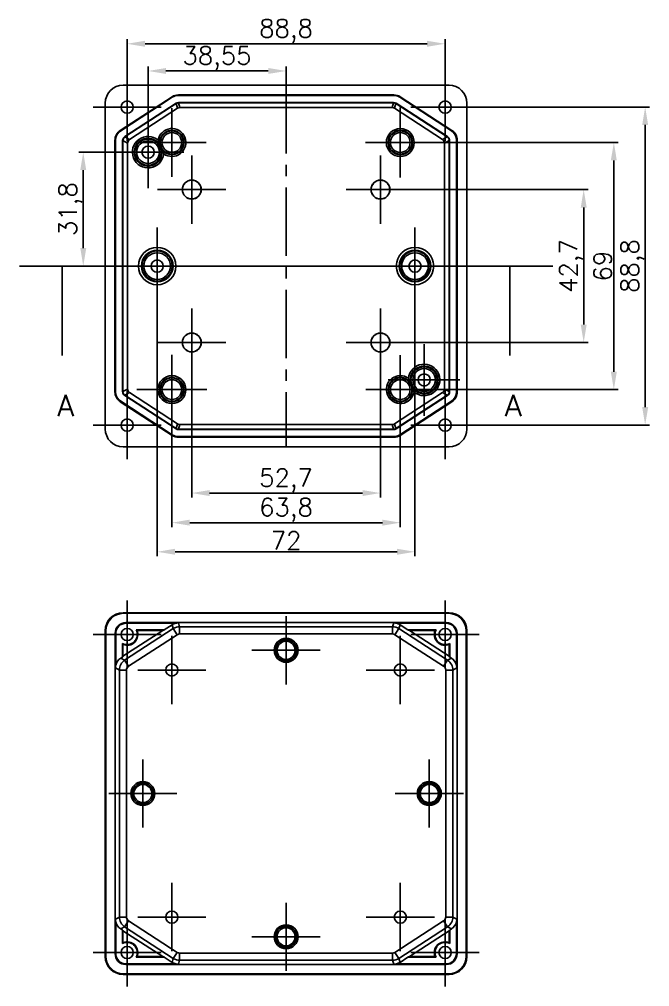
# Model space of a CAD drawing. Header units: millimetres. Extents: x 1378 to 1971, y 1043 to 1324.
# Drawn here: x 1795.1 to 1971.2, y 1043.3 to 1313.4 of the extents above; entities that cross this region are included whole.
import ezdxf
from ezdxf.lldxf.tags import DXFTag

# ---------------------------------------------------------------- set-up
doc = ezdxf.new("R2010")
doc.units = ezdxf.units.MM
doc.linetypes.add('CENTER2', pattern=[28.575, 19.05, -3.175, 3.175, -3.175])
doc.layers.add('1', color=7, linetype='Continuous')
doc.layers.add('zxx', color=10, linetype='CENTER2')
doc.layers.add('ccx', color=90, linetype='Continuous', lineweight=15)
doc.styles.add('blockfont', font='simplex.shx', dxfattribs={"bigfont": 'bigfont'})
doc.styles.get("Standard").update_dxf_attribs({"font": 'txt', "bigfont": 'gbcbig.shx'})
tags = doc.linetypes.add('CENTER', pattern=[2, 1.25, -0.25, 0.25, -0.25]).pattern_tags.tags
tags[10:11] = [DXFTag(74, 4), DXFTag(75, 0), DXFTag(340, '0'), DXFTag(46, 0.0), DXFTag(50, 0.0), DXFTag(44, 0.0), DXFTag(45, 0.0)]
tags[8:9] = [DXFTag(74, 4), DXFTag(75, 0), DXFTag(340, '0'), DXFTag(46, 0.0), DXFTag(50, 0.0), DXFTag(44, 0.0), DXFTag(45, 0.0)]
tags[6:7] = [DXFTag(74, 4), DXFTag(75, 0), DXFTag(340, '0'), DXFTag(46, 0.0), DXFTag(50, 0.0), DXFTag(44, 0.0), DXFTag(45, 0.0)]
tags[4:5] = [DXFTag(74, 4), DXFTag(75, 0), DXFTag(340, '0'), DXFTag(46, 0.0), DXFTag(50, 0.0), DXFTag(44, 0.0), DXFTag(45, 0.0)]
tags = doc.linetypes.add('PHANTOM', pattern=[2.5, 1.25, -0.25, 0.25, -0.25, 0.25, -0.25]).pattern_tags.tags
tags[14:15] = [DXFTag(74, 4), DXFTag(75, 0), DXFTag(340, '0'), DXFTag(46, 0.0), DXFTag(50, 0.0), DXFTag(44, 0.0), DXFTag(45, 0.0)]
tags[12:13] = [DXFTag(74, 4), DXFTag(75, 0), DXFTag(340, '0'), DXFTag(46, 0.0), DXFTag(50, 0.0), DXFTag(44, 0.0), DXFTag(45, 0.0)]
tags[10:11] = [DXFTag(74, 4), DXFTag(75, 0), DXFTag(340, '0'), DXFTag(46, 0.0), DXFTag(50, 0.0), DXFTag(44, 0.0), DXFTag(45, 0.0)]
tags[8:9] = [DXFTag(74, 4), DXFTag(75, 0), DXFTag(340, '0'), DXFTag(46, 0.0), DXFTag(50, 0.0), DXFTag(44, 0.0), DXFTag(45, 0.0)]
tags[6:7] = [DXFTag(74, 4), DXFTag(75, 0), DXFTag(340, '0'), DXFTag(46, 0.0), DXFTag(50, 0.0), DXFTag(44, 0.0), DXFTag(45, 0.0)]
tags[4:5] = [DXFTag(74, 4), DXFTag(75, 0), DXFTag(340, '0'), DXFTag(46, 0.0), DXFTag(50, 0.0), DXFTag(44, 0.0), DXFTag(45, 0.0)]
doc.dimstyles.new('ISO-25', dxfattribs={"dimtxt": 5, "dimasz": 5, "dimexe": 1.25, "dimexo": 0.625, "dimtad": 1, "dimtoh": 1, "dimtxsty": 'Standard', "dimcen": 2.5, "dimadec": 0, "dimazin": 0, "dimtfac": 1, "dimtmove": 0, "dimatfit": 3, "dimfxl": 1, "dimarcsym": 0})

# ---------------------------------------------------------------- blocks, each defined once
blk = doc.blocks.new('*D31')
at = {"layer": 'ccx', "color": 0, "lineweight": -2}
for p, q in [((1833.61, 1243.92), (1833.61, 1163.51)), ((1905.61, 1243.92), (1905.61, 1163.51)), ((1838.61, 1164.76), (1900.61, 1164.76))]:
    blk.add_line(p, q, dxfattribs=at)
at = {"layer": 'ccx', "color": 0}
for points in [[(1838.61, 1165.6), (1838.61, 1163.93), (1833.61, 1164.76)], [(1900.61, 1165.6), (1900.61, 1163.93), (1905.61, 1164.76)]]:
    blk.add_solid(points, dxfattribs=at)
at = {"layer": 'Defpoints', "color": 0}
for p in [(1833.61, 1244.55), (1905.61, 1244.55), (1905.61, 1164.76)]:
    blk.add_point(p, dxfattribs=at)
at = {"layer": 'ccx', "color": 0, "insert": (1869.61, 1167.89), "char_height": 5, "attachment_point": 5}
blk.add_mtext('72', dxfattribs=at)
blk = doc.blocks.new('*D32')
at = {"layer": 'ccx', "color": 0, "lineweight": -2}
for p, q in [((1843.26, 1222.57), (1843.26, 1179.91)), ((1895.96, 1222.57), (1895.96, 1179.91)), ((1848.26, 1181.16), (1890.96, 1181.16))]:
    blk.add_line(p, q, dxfattribs=at)
at = {"layer": 'ccx', "color": 0}
for points in [[(1848.26, 1181.99), (1848.26, 1180.33), (1843.26, 1181.16)], [(1890.96, 1181.99), (1890.96, 1180.33), (1895.96, 1181.16)]]:
    blk.add_solid(points, dxfattribs=at)
at = {"layer": 'Defpoints', "color": 0}
for p in [(1843.26, 1223.2), (1895.96, 1223.2), (1895.96, 1181.16)]:
    blk.add_point(p, dxfattribs=at)
at = {"layer": 'ccx', "color": 0, "insert": (1869.61, 1184.7), "char_height": 5, "attachment_point": 5}
blk.add_mtext('52,7', dxfattribs=at)
blk = doc.blocks.new('*D33')
at = {"layer": 'ccx', "color": 0, "lineweight": -2}
for p, q in [((1896.58, 1265.9), (1953.98, 1265.9)), ((1952.73, 1260.9), (1952.73, 1228.2)), ((1896.58, 1223.2), (1953.98, 1223.2))]:
    blk.add_line(p, q, dxfattribs=at)
at = {"layer": 'ccx', "color": 0}
for points in [[(1951.9, 1260.9), (1953.57, 1260.9), (1952.73, 1265.9)], [(1951.9, 1228.2), (1953.57, 1228.2), (1952.73, 1223.2)]]:
    blk.add_solid(points, dxfattribs=at)
at = {"layer": 'Defpoints', "color": 0}
for p in [(1895.96, 1265.9), (1895.96, 1223.2), (1952.73, 1223.2)]:
    blk.add_point(p, dxfattribs=at)
at = {"layer": 'ccx', "color": 0, "insert": (1949.19, 1244.55), "char_height": 5, "attachment_point": 5, "rotation": 90}
blk.add_mtext('42,7', dxfattribs=at)
blk = doc.blocks.new('*D34')
at = {"layer": 'ccx', "color": 0, "lineweight": -2}
for p, q in [((1914.63, 1288.95), (1971.15, 1288.95)), ((1969.9, 1283.95), (1969.9, 1205.15)), ((1914.63, 1200.15), (1971.15, 1200.15))]:
    blk.add_line(p, q, dxfattribs=at)
at = {"layer": 'ccx', "color": 0}
for points in [[(1969.07, 1283.95), (1970.74, 1283.95), (1969.9, 1288.95)], [(1969.07, 1205.15), (1970.74, 1205.15), (1969.9, 1200.15)]]:
    blk.add_solid(points, dxfattribs=at)
at = {"layer": 'Defpoints', "color": 0}
for p in [(1914.01, 1288.95), (1914.01, 1200.15), (1969.9, 1200.15)]:
    blk.add_point(p, dxfattribs=at)
at = {"layer": 'ccx', "color": 0, "insert": (1966.36, 1244.55), "char_height": 5, "attachment_point": 5, "rotation": 90}
blk.add_mtext('88,8', dxfattribs=at)
blk = doc.blocks.new('*D35')
at = {"layer": 'ccx', "color": 0, "lineweight": -2}
for p, q in [((1825.21, 1289.57), (1825.21, 1307.87)), ((1914.01, 1289.57), (1914.01, 1307.87)), ((1830.21, 1306.62), (1909.01, 1306.62))]:
    blk.add_line(p, q, dxfattribs=at)
at = {"layer": 'ccx', "color": 0}
for points in [[(1830.21, 1307.46), (1830.21, 1305.79), (1825.21, 1306.62)], [(1909.01, 1307.46), (1909.01, 1305.79), (1914.01, 1306.62)]]:
    blk.add_solid(points, dxfattribs=at)
at = {"layer": 'Defpoints', "color": 0}
for p in [(1914.01, 1306.62), (1825.21, 1288.95), (1914.01, 1288.95)]:
    blk.add_point(p, dxfattribs=at)
at = {"layer": 'ccx', "color": 0, "insert": (1869.61, 1310.16), "char_height": 5, "attachment_point": 5}
blk.add_mtext('88,8', dxfattribs=at)
blk = doc.blocks.new('*D36')
at = {"layer": 'ccx', "color": 0, "lineweight": -2}
for p, q in [((1837.71, 1209.42), (1837.71, 1171.64)), ((1901.51, 1209.42), (1901.51, 1171.64)), ((1842.71, 1172.89), (1896.51, 1172.89))]:
    blk.add_line(p, q, dxfattribs=at)
at = {"layer": 'ccx', "color": 0}
for points in [[(1842.71, 1173.73), (1842.71, 1172.06), (1837.71, 1172.89)], [(1896.51, 1173.73), (1896.51, 1172.06), (1901.51, 1172.89)]]:
    blk.add_solid(points, dxfattribs=at)
at = {"layer": 'Defpoints', "color": 0}
for p in [(1837.71, 1210.05), (1901.51, 1210.05), (1901.51, 1172.89)]:
    blk.add_point(p, dxfattribs=at)
at = {"layer": 'ccx', "color": 0, "insert": (1869.61, 1176.44), "char_height": 5, "attachment_point": 5}
blk.add_mtext('63,8', dxfattribs=at)
blk = doc.blocks.new('*D37')
at = {"layer": 'ccx', "color": 0, "lineweight": -2}
for p, q in [((1902.13, 1279.05), (1962.4, 1279.05)), ((1961.15, 1274.05), (1961.15, 1215.05)), ((1902.13, 1210.05), (1962.4, 1210.05))]:
    blk.add_line(p, q, dxfattribs=at)
at = {"layer": 'ccx', "color": 0}
for points in [[(1960.31, 1274.05), (1961.98, 1274.05), (1961.15, 1279.05)], [(1960.31, 1215.05), (1961.98, 1215.05), (1961.15, 1210.05)]]:
    blk.add_solid(points, dxfattribs=at)
at = {"layer": 'Defpoints', "color": 0}
for p in [(1901.51, 1279.05), (1901.51, 1210.05), (1961.15, 1210.05)]:
    blk.add_point(p, dxfattribs=at)
at = {"layer": 'ccx', "color": 0, "insert": (1958.02, 1244.55), "char_height": 5, "attachment_point": 5, "rotation": 90}
blk.add_mtext('69', dxfattribs=at)
blk = doc.blocks.new('*D38')
at = {"layer": 'ccx', "color": 0, "lineweight": -2}
for p, q in [((1830.43, 1276.35), (1811.71, 1276.35)), ((1812.96, 1271.35), (1812.96, 1249.55)), ((1830.43, 1244.55), (1811.71, 1244.55))]:
    blk.add_line(p, q, dxfattribs=at)
at = {"layer": 'ccx', "color": 0}
for points in [[(1812.13, 1271.35), (1813.8, 1271.35), (1812.96, 1276.35)], [(1812.13, 1249.55), (1813.8, 1249.55), (1812.96, 1244.55)]]:
    blk.add_solid(points, dxfattribs=at)
at = {"layer": 'Defpoints', "color": 0}
for p in [(1831.06, 1276.35), (1812.96, 1244.55), (1831.06, 1244.55)]:
    blk.add_point(p, dxfattribs=at)
at = {"layer": 'ccx', "color": 0, "insert": (1809.42, 1260.45), "char_height": 5, "attachment_point": 5, "rotation": 90}
blk.add_mtext('31,8', dxfattribs=at)
blk = doc.blocks.new('*D39')
at = {"layer": 'ccx', "color": 0, "lineweight": -2}
for p, q in [((1831.06, 1276.97), (1831.06, 1300.28)), ((1869.61, 1278.9), (1869.61, 1300.28)), ((1836.06, 1299.03), (1864.61, 1299.03))]:
    blk.add_line(p, q, dxfattribs=at)
at = {"layer": 'ccx', "color": 0}
for points in [[(1836.06, 1299.86), (1836.06, 1298.2), (1831.06, 1299.03)], [(1864.61, 1299.86), (1864.61, 1298.2), (1869.61, 1299.03)]]:
    blk.add_solid(points, dxfattribs=at)
at = {"layer": 'Defpoints', "color": 0}
for p in [(1869.61, 1299.03), (1869.61, 1278.27), (1831.06, 1276.35)]:
    blk.add_point(p, dxfattribs=at)
at = {"layer": 'ccx', "color": 0, "insert": (1850.33, 1302.57), "char_height": 5, "attachment_point": 5}
blk.add_mtext('38,55', dxfattribs=at)

msp = doc.modelspace()

# ---------------------------------------------------------------- linework, layer by layer
at = {"layer": '1', "color": 23, "linetype": 'CENTER', "ltscale": 6.35}
for p, q in [((1825.21, 1279.422), (1825.21, 1298.472)), ((1914.01, 1279.422), (1914.01, 1298.472)), ((1815.685, 1288.947), (1834.735, 1288.947)), ((1904.485, 1288.947), (1923.535, 1288.947)), ((1843.26, 1256.372), (1843.26, 1275.422)), ((1895.96, 1256.372), (1895.96, 1275.422)), ((1833.735, 1265.897), (1852.785, 1265.897)), ((1886.435, 1265.897), (1905.485, 1265.897)), ((1843.26, 1213.672), (1843.26, 1232.722)), ((1895.96, 1213.672), (1895.96, 1232.722)), ((1833.735, 1223.197), (1852.785, 1223.197)), ((1886.435, 1223.197), (1905.485, 1223.197)), ((1825.21, 1190.622), (1825.21, 1209.672)), ((1914.01, 1190.622), (1914.01, 1209.672)), ((1815.685, 1200.147), (1834.735, 1200.147)), ((1904.485, 1200.147), (1923.535, 1200.147)), ((1825.21, 1132.122), (1825.21, 1151.172)), ((1914.01, 1132.122), (1914.01, 1151.172)), ((1869.61, 1127.722), (1869.61, 1146.772)), ((1815.685, 1141.647), (1834.735, 1141.647)), ((1837.71, 1122.222), (1837.71, 1141.272)), ((1901.51, 1122.222), (1901.51, 1141.272)), ((1904.485, 1141.647), (1923.535, 1141.647)), ((1860.085, 1137.247), (1879.135, 1137.247)), ((1828.185, 1131.747), (1847.235, 1131.747)), ((1891.985, 1131.747), (1911.035, 1131.747)), ((1829.61, 1087.722), (1829.61, 1106.772)), ((1909.61, 1087.722), (1909.61, 1106.772)), ((1820.085, 1097.247), (1839.135, 1097.247)), ((1900.085, 1097.247), (1919.135, 1097.247)), ((1837.71, 1053.222), (1837.71, 1072.272)), ((1901.51, 1053.222), (1901.51, 1072.272)), ((1869.61, 1047.722), (1869.61, 1066.772)), ((1825.21, 1043.322), (1825.21, 1062.372)), ((1828.185, 1062.747), (1847.235, 1062.747)), ((1891.985, 1062.747), (1911.035, 1062.747)), ((1914.01, 1043.322), (1914.01, 1062.372)), ((1860.085, 1057.247), (1879.135, 1057.247)), ((1815.685, 1052.847), (1834.735, 1052.847)), ((1904.485, 1052.847), (1923.535, 1052.847))]:
    msp.add_line(p, q, dxfattribs=at)
at = {"layer": '1', "color": 150}
for p, q in [((1915.111, 1295.047), (1824.108, 1295.047)), ((1837.752, 1291.823), (1823.289, 1282.431)), ((1823.36, 1282.392), (1837.773, 1291.752)), ((1837.827, 1291.668), (1823.414, 1282.309)), ((1837.773, 1291.752), (1837.752, 1291.823)), ((1837.773, 1291.752), (1837.827, 1291.668)), ((1839.521, 1292.347), (1839.542, 1292.276)), ((1899.698, 1292.347), (1839.521, 1292.347)), ((1839.542, 1292.176), (1839.542, 1292.276)), ((1839.542, 1292.276), (1899.677, 1292.276)), ((1899.677, 1292.176), (1839.542, 1292.176)), ((1899.677, 1292.276), (1899.698, 1292.347)), ((1899.677, 1292.176), (1899.677, 1292.276)), ((1901.392, 1291.668), (1901.447, 1291.752)), ((1915.805, 1282.309), (1901.392, 1291.668)), ((1901.468, 1291.823), (1901.447, 1291.752)), ((1901.447, 1291.752), (1915.859, 1282.392)), ((1915.93, 1282.431), (1901.468, 1291.823)), ((1819.11, 1290.049), (1819.11, 1199.045)), ((1824.531, 1280.698), (1838.867, 1290.008)), ((1838.921, 1289.924), (1824.585, 1280.614)), ((1839.313, 1288.602), (1825.908, 1279.896)), ((1838.921, 1289.924), (1838.867, 1290.008)), ((1839.313, 1288.602), (1838.921, 1289.924)), ((1839.574, 1290.118), (1839.574, 1290.218)), ((1839.574, 1290.218), (1899.645, 1290.218)), ((1899.645, 1290.118), (1839.574, 1290.118)), ((1839.574, 1290.118), (1839.966, 1288.795)), ((1899.253, 1288.795), (1839.966, 1288.795)), ((1899.253, 1288.795), (1899.645, 1290.118)), ((1899.645, 1290.118), (1899.645, 1290.218)), ((1900.298, 1289.924), (1899.906, 1288.602)), ((1913.312, 1279.896), (1899.906, 1288.602)), ((1900.298, 1289.924), (1900.353, 1290.008)), ((1914.634, 1280.614), (1900.298, 1289.924)), ((1900.353, 1290.008), (1914.689, 1280.698)), ((1920.11, 1199.045), (1920.11, 1290.049)), ((1823.289, 1282.431), (1823.36, 1282.392)), ((1823.36, 1282.392), (1823.414, 1282.309)), ((1824.585, 1280.614), (1824.531, 1280.698)), ((1824.585, 1280.614), (1825.908, 1279.896)), ((1913.312, 1279.896), (1914.634, 1280.614)), ((1914.634, 1280.614), (1914.689, 1280.698)), ((1915.805, 1282.309), (1915.859, 1282.392)), ((1915.859, 1282.392), (1915.93, 1282.431)), ((1821.88, 1279.668), (1821.81, 1279.706)), ((1821.81, 1279.706), (1821.81, 1209.388)), ((1821.88, 1209.426), (1821.88, 1279.668)), ((1821.88, 1279.668), (1821.98, 1279.668)), ((1821.98, 1279.668), (1821.98, 1209.426)), ((1823.939, 1279.608), (1824.039, 1279.608)), ((1823.939, 1209.486), (1823.939, 1279.608)), ((1824.039, 1279.608), (1824.039, 1209.486)), ((1825.361, 1278.89), (1824.039, 1279.608)), ((1825.361, 1278.89), (1825.361, 1210.204)), ((1915.18, 1279.608), (1913.858, 1278.89)), ((1913.858, 1210.204), (1913.858, 1278.89)), ((1915.18, 1279.608), (1915.28, 1279.608)), ((1915.18, 1209.486), (1915.18, 1279.608)), ((1915.28, 1279.608), (1915.28, 1209.486)), ((1917.239, 1279.668), (1917.339, 1279.668)), ((1917.239, 1209.426), (1917.239, 1279.668)), ((1917.41, 1279.706), (1917.339, 1279.668)), ((1917.339, 1279.668), (1917.339, 1209.426)), ((1917.41, 1209.388), (1917.41, 1279.706)), ((1824.039, 1209.486), (1825.361, 1210.204)), ((1913.858, 1210.204), (1915.18, 1209.486)), ((1821.81, 1209.388), (1821.88, 1209.426)), ((1821.88, 1209.426), (1821.98, 1209.426)), ((1823.939, 1209.486), (1824.039, 1209.486)), ((1824.531, 1208.396), (1824.585, 1208.48)), ((1838.867, 1199.086), (1824.531, 1208.396)), ((1825.908, 1209.198), (1824.585, 1208.48)), ((1824.585, 1208.48), (1838.921, 1199.17)), ((1825.908, 1209.198), (1839.313, 1200.492)), ((1899.906, 1200.492), (1913.312, 1209.198)), ((1900.298, 1199.17), (1914.634, 1208.48)), ((1914.689, 1208.396), (1900.353, 1199.086)), ((1914.634, 1208.48), (1913.312, 1209.198)), ((1914.689, 1208.396), (1914.634, 1208.48)), ((1915.18, 1209.486), (1915.28, 1209.486)), ((1917.239, 1209.426), (1917.339, 1209.426)), ((1917.339, 1209.426), (1917.41, 1209.388)), ((1823.36, 1206.702), (1823.289, 1206.663)), ((1823.289, 1206.663), (1837.752, 1197.271)), ((1823.36, 1206.702), (1823.414, 1206.786)), ((1837.773, 1197.342), (1823.36, 1206.702)), ((1823.414, 1206.786), (1837.827, 1197.426)), ((1901.392, 1197.426), (1915.805, 1206.786)), ((1915.859, 1206.702), (1901.447, 1197.342)), ((1901.468, 1197.271), (1915.93, 1206.663)), ((1915.805, 1206.786), (1915.859, 1206.702)), ((1915.93, 1206.663), (1915.859, 1206.702)), ((1838.921, 1199.17), (1839.313, 1200.492)), ((1839.966, 1200.299), (1839.574, 1198.976)), ((1839.966, 1200.299), (1899.253, 1200.299)), ((1899.645, 1198.976), (1899.253, 1200.299)), ((1899.906, 1200.492), (1900.298, 1199.17)), ((1837.752, 1197.271), (1837.773, 1197.342)), ((1837.773, 1197.342), (1837.827, 1197.426)), ((1838.867, 1199.086), (1838.921, 1199.17)), ((1839.542, 1196.818), (1839.521, 1196.747)), ((1839.521, 1196.747), (1899.698, 1196.747)), ((1839.542, 1196.818), (1839.542, 1196.918)), ((1839.542, 1196.918), (1899.677, 1196.918)), ((1899.677, 1196.818), (1839.542, 1196.818)), ((1839.574, 1198.876), (1839.574, 1198.976)), ((1839.574, 1198.976), (1899.645, 1198.976)), ((1899.645, 1198.876), (1839.574, 1198.876)), ((1899.645, 1198.876), (1899.645, 1198.976)), ((1899.677, 1196.818), (1899.677, 1196.918)), ((1899.698, 1196.747), (1899.677, 1196.818)), ((1900.353, 1199.086), (1900.298, 1199.17)), ((1901.392, 1197.426), (1901.447, 1197.342)), ((1901.447, 1197.342), (1901.468, 1197.271)), ((1824.108, 1194.047), (1915.111, 1194.047)), ((1824.108, 1147.747), (1824.179, 1147.676)), ((1824.108, 1147.747), (1915.111, 1147.747)), ((1824.179, 1147.676), (1915.041, 1147.676)), ((1824.179, 1147.676), (1824.179, 1147.576)), ((1915.041, 1147.576), (1824.179, 1147.576)), ((1915.041, 1147.676), (1915.111, 1147.747)), ((1915.041, 1147.676), (1915.041, 1147.576)), ((1819.18, 1142.678), (1819.11, 1142.748)), ((1819.11, 1051.745), (1819.11, 1142.748)), ((1819.28, 1142.678), (1819.18, 1142.678)), ((1819.18, 1051.816), (1819.18, 1142.678)), ((1819.28, 1142.678), (1819.28, 1051.816)), ((1835.186, 1142.797), (1824.06, 1135.571)), ((1824.52, 1134.462), (1838.116, 1143.292)), ((1914.361, 1144.997), (1824.859, 1144.997)), ((1824.859, 1144.997), (1824.935, 1144.921)), ((1824.935, 1144.921), (1839.558, 1144.921)), ((1824.935, 1144.821), (1824.935, 1144.921)), ((1838.77, 1144.821), (1824.935, 1144.821)), ((1827.703, 1142.973), (1835.601, 1142.973)), ((1835.442, 1142.873), (1827.864, 1142.873)), ((1827.98, 1142.797), (1835.186, 1142.797)), ((1835.186, 1142.797), (1835.442, 1142.873)), ((1835.601, 1142.973), (1837.79, 1144.394)), ((1838.116, 1143.292), (1837.79, 1144.394)), ((1838.116, 1143.292), (1839.205, 1141.615)), ((1839.558, 1144.921), (1839.886, 1143.816)), ((1839.886, 1143.816), (1899.334, 1143.816)), ((1839.886, 1143.816), (1839.886, 1141.817)), ((1899.334, 1143.816), (1899.661, 1144.921)), ((1899.334, 1143.816), (1899.334, 1141.817)), ((1899.661, 1144.921), (1914.285, 1144.921)), ((1901.103, 1143.292), (1900.014, 1141.615)), ((1914.285, 1144.821), (1900.45, 1144.821)), ((1901.43, 1144.394), (1901.103, 1143.292)), ((1901.103, 1143.292), (1914.699, 1134.462)), ((1903.618, 1142.973), (1901.43, 1144.394)), ((1903.618, 1142.973), (1911.516, 1142.973)), ((1904.033, 1142.797), (1903.777, 1142.873)), ((1911.355, 1142.873), (1903.777, 1142.873)), ((1915.16, 1135.571), (1904.033, 1142.797)), ((1911.239, 1142.797), (1904.033, 1142.797)), ((1914.285, 1144.921), (1914.361, 1144.997)), ((1914.285, 1144.821), (1914.285, 1144.921)), ((1919.939, 1051.816), (1919.939, 1142.678)), ((1920.039, 1142.678), (1919.939, 1142.678)), ((1920.11, 1142.748), (1920.039, 1142.678)), ((1920.039, 1142.678), (1920.039, 1051.816)), ((1920.11, 1142.748), (1920.11, 1051.745)), ((1821.86, 1141.998), (1821.86, 1052.496)), ((1821.936, 1141.922), (1821.86, 1141.998)), ((1821.936, 1132.337), (1821.936, 1141.922)), ((1822.036, 1141.922), (1821.936, 1141.922)), ((1822.036, 1141.922), (1822.036, 1133.126)), ((1839.205, 1141.615), (1825.609, 1132.785)), ((1899.334, 1141.817), (1839.886, 1141.817)), ((1913.611, 1132.785), (1900.014, 1141.615)), ((1917.184, 1141.922), (1917.284, 1141.922)), ((1917.184, 1133.126), (1917.184, 1141.922)), ((1917.36, 1141.998), (1917.284, 1141.922)), ((1917.284, 1141.922), (1917.284, 1132.337)), ((1917.36, 1052.496), (1917.36, 1141.998)), ((1823.884, 1135.363), (1823.884, 1139.153)), ((1823.984, 1138.992), (1823.984, 1135.431)), ((1824.06, 1135.571), (1824.06, 1138.876)), ((1915.16, 1135.571), (1915.16, 1138.876)), ((1915.236, 1135.431), (1915.236, 1138.992)), ((1915.336, 1139.153), (1915.336, 1135.363)), ((1823.418, 1135.061), (1823.884, 1135.363)), ((1823.418, 1135.061), (1824.52, 1134.462)), ((1824.06, 1135.571), (1823.984, 1135.431)), ((1914.699, 1134.462), (1915.802, 1135.061)), ((1915.16, 1135.571), (1915.236, 1135.431)), ((1915.802, 1135.061), (1915.336, 1135.363)), ((1823.04, 1131.737), (1821.936, 1132.337)), ((1824.52, 1134.462), (1825.609, 1132.785)), ((1914.699, 1134.462), (1913.611, 1132.785)), ((1917.284, 1132.337), (1916.179, 1131.737)), ((1823.04, 1131.737), (1825.04, 1131.737)), ((1823.04, 1062.756), (1823.04, 1131.737)), ((1825.04, 1131.737), (1825.04, 1062.756)), ((1914.18, 1062.756), (1914.18, 1131.737)), ((1914.18, 1131.737), (1916.179, 1131.737)), ((1916.179, 1131.737), (1916.179, 1062.756)), ((1821.936, 1062.156), (1823.04, 1062.756)), ((1821.936, 1052.572), (1821.936, 1062.156)), ((1823.04, 1062.756), (1825.04, 1062.756)), ((1825.609, 1061.708), (1824.52, 1060.031)), ((1825.609, 1061.708), (1839.205, 1052.878)), ((1900.014, 1052.878), (1913.611, 1061.708)), ((1913.611, 1061.708), (1914.699, 1060.031)), ((1914.18, 1062.756), (1916.179, 1062.756)), ((1916.179, 1062.756), (1917.284, 1062.156)), ((1917.284, 1062.156), (1917.284, 1052.572)), ((1822.036, 1061.368), (1822.036, 1052.572)), ((1824.52, 1060.031), (1823.418, 1059.433)), ((1823.884, 1059.13), (1823.418, 1059.433)), ((1823.884, 1055.34), (1823.884, 1059.13)), ((1824.06, 1058.922), (1823.984, 1059.062)), ((1823.984, 1059.062), (1823.984, 1055.501)), ((1824.06, 1058.922), (1835.186, 1051.697)), ((1824.06, 1055.617), (1824.06, 1058.922)), ((1838.116, 1051.202), (1824.52, 1060.031)), ((1914.699, 1060.031), (1901.103, 1051.202)), ((1904.033, 1051.697), (1915.16, 1058.922)), ((1915.802, 1059.433), (1914.699, 1060.031)), ((1915.16, 1058.922), (1915.236, 1059.062)), ((1915.16, 1058.922), (1915.16, 1055.617)), ((1915.236, 1055.501), (1915.236, 1059.062)), ((1915.802, 1059.433), (1915.336, 1059.13)), ((1915.336, 1059.13), (1915.336, 1055.34)), ((1917.184, 1052.572), (1917.184, 1061.368)), ((1819.11, 1051.745), (1819.18, 1051.816)), ((1819.28, 1051.816), (1819.18, 1051.816)), ((1821.86, 1052.496), (1821.936, 1052.572)), ((1821.936, 1052.572), (1822.036, 1052.572)), ((1835.601, 1051.521), (1827.703, 1051.521)), ((1827.864, 1051.621), (1835.442, 1051.621)), ((1835.186, 1051.697), (1827.98, 1051.697)), ((1835.186, 1051.697), (1835.442, 1051.621)), ((1837.79, 1050.099), (1835.601, 1051.521)), ((1837.79, 1050.099), (1838.116, 1051.202)), ((1839.205, 1052.878), (1838.116, 1051.202)), ((1839.886, 1052.677), (1899.334, 1052.677)), ((1839.886, 1052.677), (1839.886, 1050.677)), ((1899.334, 1052.677), (1899.334, 1050.677)), ((1900.014, 1052.878), (1901.103, 1051.202)), ((1901.103, 1051.202), (1901.43, 1050.099)), ((1903.618, 1051.521), (1901.43, 1050.099)), ((1911.516, 1051.521), (1903.618, 1051.521)), ((1904.033, 1051.697), (1903.777, 1051.621)), ((1903.777, 1051.621), (1911.355, 1051.621)), ((1911.239, 1051.697), (1904.033, 1051.697)), ((1917.284, 1052.572), (1917.184, 1052.572)), ((1917.284, 1052.572), (1917.36, 1052.496)), ((1920.039, 1051.816), (1919.939, 1051.816)), ((1920.039, 1051.816), (1920.11, 1051.745)), ((1824.935, 1049.573), (1824.859, 1049.497)), ((1824.859, 1049.497), (1914.361, 1049.497)), ((1824.935, 1049.573), (1824.935, 1049.673)), ((1824.935, 1049.673), (1838.77, 1049.673)), ((1839.558, 1049.573), (1824.935, 1049.573)), ((1839.886, 1050.677), (1839.558, 1049.573)), ((1899.334, 1050.677), (1839.886, 1050.677)), ((1899.661, 1049.573), (1899.334, 1050.677)), ((1914.285, 1049.573), (1899.661, 1049.573)), ((1900.45, 1049.673), (1914.285, 1049.673)), ((1914.285, 1049.573), (1914.285, 1049.673)), ((1914.361, 1049.497), (1914.285, 1049.573)), ((1824.179, 1046.817), (1824.108, 1046.747)), ((1915.111, 1046.747), (1824.108, 1046.747)), ((1824.179, 1046.917), (1915.041, 1046.917)), ((1824.179, 1046.917), (1824.179, 1046.817)), ((1915.041, 1046.817), (1824.179, 1046.817)), ((1915.041, 1046.917), (1915.041, 1046.817)), ((1915.111, 1046.747), (1915.041, 1046.817))]:
    msp.add_line(p, q, dxfattribs=at)
at = {"layer": '1', "color": 23, "linetype": 'CENTER', "ltscale": 6.4085}
for p, q in [((1837.71, 1269.434), (1837.71, 1288.66)), ((1828.097, 1279.047), (1847.322, 1279.047)), ((1901.51, 1200.434), (1901.51, 1219.66)), ((1891.897, 1210.047), (1911.122, 1210.047))]:
    msp.add_line(p, q, dxfattribs=at)
at = {"layer": '1', "color": 23, "linetype": 'CENTER', "ltscale": 6.496244}
for p, q in [((1901.51, 1269.303), (1901.51, 1288.791)), ((1891.765, 1279.047), (1911.254, 1279.047)), ((1837.71, 1200.303), (1837.71, 1219.791)), ((1827.965, 1210.047), (1847.454, 1210.047))]:
    msp.add_line(p, q, dxfattribs=at)
at = {"layer": '1', "color": 23, "linetype": 'CENTER', "ltscale": 6.677901}
for p, q in [((1831.06, 1266.33), (1831.06, 1286.364)), ((1821.043, 1276.347), (1841.076, 1276.347)), ((1908.16, 1202.73), (1908.16, 1222.764)), ((1898.143, 1212.747), (1918.176, 1212.747))]:
    msp.add_line(p, q, dxfattribs=at)
at = {"layer": '1', "color": 23, "linetype": 'CENTER', "ltscale": 7.180651}
for p, q in [((1833.61, 1233.776), (1833.61, 1255.318)), ((1905.61, 1233.776), (1905.61, 1255.318)), ((1822.839, 1244.547), (1844.381, 1244.547)), ((1894.839, 1244.547), (1916.381, 1244.547))]:
    msp.add_line(p, q, dxfattribs=at)
at = {"layer": '1', "color": 43, "linetype": 'PHANTOM', "ltscale": 11.92}
msp.add_line((1944.11, 1244.547), (1795.11, 1244.547), dxfattribs=at)
at = {"layer": '1', "color": 43}
for p, q in [((1807.11, 1219.547), (1807.11, 1244.547)), ((1932.11, 1219.547), (1932.11, 1244.547))]:
    msp.add_line(p, q, dxfattribs=at)
at = {"layer": '1', "color": 150}
for centre, radius in [((1825.21, 1288.947), 1.7), ((1914.01, 1288.947), 1.7), ((1837.71, 1279.047), 2.763), ((1901.51, 1279.047), 3.394), ((1901.51, 1279.047), 2.763), ((1831.06, 1276.347), 3.167), ((1831.06, 1276.347), 1.7), ((1843.26, 1265.897), 2.65), ((1843.26, 1265.897), 2.615), ((1895.96, 1265.897), 2.65), ((1895.96, 1265.897), 2.615), ((1833.61, 1244.547), 4.421), ((1833.61, 1244.547), 3.717), ((1905.61, 1244.547), 4.421), ((1905.61, 1244.547), 3.717), ((1833.61, 1244.547), 1.7), ((1905.61, 1244.547), 1.7), ((1843.26, 1223.197), 2.65), ((1843.26, 1223.197), 2.615), ((1895.96, 1223.197), 2.65), ((1895.96, 1223.197), 2.615), ((1908.16, 1212.747), 3.167), ((1837.71, 1210.047), 3.394), ((1908.16, 1212.747), 1.7), ((1837.71, 1210.047), 2.763), ((1901.51, 1210.047), 2.763), ((1825.21, 1200.147), 1.7), ((1914.01, 1200.147), 1.7), ((1825.21, 1141.647), 1.7), ((1914.01, 1141.647), 1.7), ((1869.61, 1137.247), 2.94), ((1869.61, 1137.247), 2.534), ((1829.61, 1097.247), 2.94), ((1829.61, 1097.247), 2.534), ((1909.61, 1097.247), 2.94), ((1909.61, 1097.247), 2.534), ((1869.61, 1057.247), 2.94), ((1869.61, 1057.247), 2.534), ((1825.21, 1052.847), 1.7), ((1914.01, 1052.847), 1.7)]:
    msp.add_circle(centre, radius, dxfattribs=at)
at = {"layer": '1', "color": 150, "extrusion": (0, 0, -1)}
for centre, radius in [((-1837.71, 1279.047), 3.263), ((-1901.51, 1279.047), 3.894), ((-1901.51, 1279.047), 3.263), ((-1831.06, 1276.347), 3.667), ((-1833.61, 1244.547), 5.22), ((-1833.61, 1244.547), 4.217), ((-1905.61, 1244.547), 5.22), ((-1905.61, 1244.547), 4.217), ((-1908.16, 1212.747), 3.667), ((-1837.71, 1210.047), 3.894), ((-1837.71, 1210.047), 3.263), ((-1901.51, 1210.047), 3.263), ((-1869.61, 1137.247), 3.34), ((-1869.61, 1137.247), 2.934), ((-1837.71, 1131.747), 1.7), ((-1901.51, 1131.747), 1.7), ((-1829.61, 1097.247), 3.34), ((-1829.61, 1097.247), 2.934), ((-1909.61, 1097.247), 3.34), ((-1909.61, 1097.247), 2.934), ((-1837.71, 1062.747), 1.7), ((-1901.51, 1062.747), 1.7), ((-1869.61, 1057.247), 3.34), ((-1869.61, 1057.247), 2.934)]:
    msp.add_circle(centre, radius, dxfattribs=at)
for centre, radius, start, end in [((-1837.71, 1279.047), 3.894, 9.86392, 305.94029), ((-1831.06, 1276.347), 4.388, 185.92393, 129.88028), ((-1908.16, 1212.747), 4.388, 5.92393, 309.88028), ((-1901.51, 1210.047), 3.894, 189.86392, 125.94029), ((-1825.21, 1141.647), 2.924, 155.21008, 294.78992), ((-1914.01, 1141.647), 3, 247.45969, 22.54031), ((-1914.01, 1141.647), 2.924, 245.21008, 24.78992), ((-1825.21, 1052.847), 2.924, 65.21008, 204.78992), ((-1914.01, 1052.847), 2.924, 335.21008, 114.78992)]:
    msp.add_arc(centre, radius, start, end, dxfattribs=at)
at = {"layer": '1', "color": 150}
for centre, radius, start, end in [((1837.71, 1279.047), 3.394, 212.5333, 191.66248), ((1831.06, 1276.347), 3.888, 31.20867, 12.98711), ((1908.16, 1212.747), 3.888, 211.20867, 192.98711), ((1901.51, 1210.047), 3.394, 32.5333, 11.66248), ((1825.21, 1141.647), 2.824, 241.99602, 28.00398), ((1825.21, 1141.647), 3, 247.45969, 22.54031), ((1914.01, 1141.647), 2.824, 151.99602, 298.00398), ((1825.21, 1052.847), 2.824, 331.99602, 118.00398), ((1825.21, 1052.847), 3, 337.45969, 112.54031), ((1914.01, 1052.847), 3, 67.45969, 202.54031), ((1914.01, 1052.847), 2.824, 61.99602, 208.00398)]:
    msp.add_arc(centre, radius, start, end, dxfattribs=at)
for centre, major_axis, ratio, start_param, end_param in [((1824.111, 1290.045), (-3.538, 3.538), 0.999315, 5.4981298, 7.0682409), ((1915.108, 1290.045), (3.538, 3.538), 0.999315, 5.4981298, 7.0682409), ((1839.543, 1289.025), (-0.923, 3.117), 0.99965, 5.9953075, 6.5710631), ((1839.543, 1289.025), (-0.895, 3.021), 0.999627, 5.9953075, 6.5710631), ((1899.677, 1289.025), (0.923, 3.117), 0.99965, 5.9953075, 6.5710631), ((1899.677, 1289.025), (0.895, 3.021), 0.999627, 5.9953075, 6.5710631), ((1839.575, 1288.917), (-0.341, 1.151), 0.999565, 5.9953075, 6.5710631), ((1839.966, 1287.595), (0.341, -1.151), 0.999627, 2.8537148, 3.4294705), ((1899.253, 1287.595), (-0.341, -1.151), 0.999627, 2.8537148, 3.4294705), ((1899.645, 1288.917), (0.341, 1.151), 0.999565, 5.9953075, 6.5710631), ((1825.131, 1279.666), (-2.857, 1.551), 0.999584, 5.7859525, 6.7804181), ((1825.131, 1279.666), (-2.77, 1.504), 0.999556, 5.7859525, 6.7804181), ((1825.239, 1279.608), (-1.055, 0.573), 0.999482, 5.7859525, 6.7804181), ((1913.98, 1279.608), (1.055, 0.573), 0.999482, 5.7859525, 6.7804181), ((1914.088, 1279.666), (2.77, 1.504), 0.999556, 5.7859525, 6.7804181), ((1914.088, 1279.666), (2.857, 1.551), 0.999584, 5.7859525, 6.7804181), ((1826.562, 1278.89), (1.055, -0.573), 0.999556, 2.6443599, 3.6388254), ((1912.658, 1278.89), (-1.055, -0.573), 0.999556, 2.6443599, 3.6388254), ((1826.562, 1210.204), (1.055, 0.573), 0.999556, 2.6443599, 3.6388254), ((1912.658, 1210.204), (-1.055, 0.573), 0.999556, 2.6443599, 3.6388254), ((1825.131, 1209.428), (2.857, 1.551), 0.999584, 2.6443599, 3.6388254), ((1825.131, 1209.428), (-2.77, -1.504), 0.999556, 5.7859525, 6.7804181), ((1825.239, 1209.486), (1.055, 0.573), 0.999482, 2.6443599, 3.6388254), ((1913.98, 1209.486), (-1.055, 0.573), 0.999482, 2.6443599, 3.6388254), ((1914.088, 1209.428), (2.77, -1.504), 0.999556, 5.7859525, 6.7804181), ((1914.088, 1209.428), (-2.857, 1.551), 0.999584, 2.6443599, 3.6388254), ((1839.966, 1201.499), (0.341, 1.151), 0.999627, 2.8537148, 3.4294705), ((1899.253, 1201.499), (-0.341, 1.151), 0.999627, 2.8537148, 3.4294705), ((1824.111, 1199.049), (-3.538, -3.538), 0.999315, 5.4981298, 7.0682409), ((1839.543, 1200.069), (0.923, 3.117), 0.99965, 2.8537148, 3.4294705), ((1839.543, 1200.069), (-0.895, -3.021), 0.999627, 5.9953075, 6.5710631), ((1839.575, 1200.177), (0.341, 1.151), 0.999565, 2.8537148, 3.4294705), ((1899.645, 1200.177), (-0.341, 1.151), 0.999565, 2.8537148, 3.4294705), ((1899.677, 1200.069), (0.895, -3.021), 0.999627, 5.9953075, 6.5710631), ((1899.677, 1200.069), (-0.923, 3.117), 0.99965, 2.8537148, 3.4294705), ((1915.108, 1199.049), (3.538, -3.538), 0.999315, 5.4981298, 7.0682409), ((1824.182, 1142.674), (-3.467, 3.467), 0.999315, 5.4981298, 7.0682409), ((1915.037, 1142.674), (3.467, 3.467), 0.999315, 5.4981298, 7.0682409), ((1824.937, 1141.92), (2.052, -2.052), 0.999315, 2.3565371, 3.9266482), ((1914.283, 1141.92), (-2.052, -2.052), 0.999315, 2.3565371, 3.9266482), ((1839.886, 1140.566), (0.355, -1.199), 0.999627, 2.8537148, 3.4294705), ((1899.333, 1140.566), (-0.355, -1.199), 0.999627, 2.8537148, 3.4294705), ((1826.29, 1131.737), (1.099, -0.597), 0.999556, 2.6443599, 3.6388254), ((1912.929, 1131.737), (-1.099, -0.597), 0.999556, 2.6443599, 3.6388254), ((1826.29, 1062.756), (1.099, 0.597), 0.999556, 2.6443599, 3.6388254), ((1912.929, 1062.756), (-1.099, 0.597), 0.999556, 2.6443599, 3.6388254), ((1824.182, 1051.819), (-3.467, -3.467), 0.999315, 5.4981298, 7.0682409), ((1824.937, 1052.574), (2.052, 2.052), 0.999315, 2.3565371, 3.9266482), ((1839.886, 1053.927), (0.355, 1.199), 0.999627, 2.8537148, 3.4294705), ((1899.333, 1053.927), (-0.355, 1.199), 0.999627, 2.8537148, 3.4294705), ((1914.283, 1052.574), (-2.052, 2.052), 0.999315, 2.3565371, 3.9266482), ((1915.037, 1051.819), (3.467, -3.467), 0.999315, 5.4981298, 7.0682409)]:
    msp.add_ellipse(centre, major_axis=major_axis, ratio=ratio, start_param=start_param, end_param=end_param, dxfattribs=at)
at = {"layer": '1', "color": 150, "extrusion": (0, 0, -1)}
for centre, major_axis, ratio, start_param, end_param in [((1839.522, 1289.096), (-0.923, 3.117), 0.999627, 5.9953075, 6.5710631), ((1899.698, 1289.096), (0.923, 3.117), 0.999627, 5.9953075, 6.5710631), ((1839.575, 1288.917), (0.369, -1.247), 0.999627, 2.8537148, 3.4294705), ((1899.645, 1288.917), (-0.369, -1.247), 0.999627, 2.8537148, 3.4294705), ((1825.061, 1279.705), (-2.857, 1.551), 0.999556, 5.7859525, 6.7804181), ((1825.239, 1279.608), (1.143, -0.621), 0.999556, 2.6443599, 3.6388254), ((1913.98, 1279.608), (-1.143, -0.621), 0.999556, 2.6443599, 3.6388254), ((1914.158, 1279.705), (2.857, 1.551), 0.999556, 5.7859525, 6.7804181), ((1825.061, 1209.389), (-2.857, -1.551), 0.999556, 5.7859525, 6.7804181), ((1825.239, 1209.486), (1.143, 0.621), 0.999556, 2.6443599, 3.6388254), ((1913.98, 1209.486), (-1.143, 0.621), 0.999556, 2.6443599, 3.6388254), ((1914.158, 1209.389), (2.857, -1.551), 0.999556, 5.7859525, 6.7804181), ((1839.522, 1199.998), (-0.923, -3.117), 0.999627, 5.9953075, 6.5710631), ((1839.575, 1200.177), (0.369, 1.247), 0.999627, 2.8537148, 3.4294705), ((1899.645, 1200.177), (-0.369, 1.247), 0.999627, 2.8537148, 3.4294705), ((1899.698, 1199.998), (0.923, -3.117), 0.999627, 5.9953075, 6.5710631), ((1824.111, 1142.745), (-3.538, 3.538), 0.999315, 5.4981298, 7.0682409), ((1824.182, 1142.674), (3.538, -3.538), 0.999342, 2.3565371, 3.9266482), ((1915.037, 1142.674), (-3.538, -3.538), 0.999342, 2.3565371, 3.9266482), ((1915.108, 1142.745), (3.538, 3.538), 0.999315, 5.4981298, 7.0682409), ((1824.861, 1141.996), (2.123, -2.123), 0.999315, 2.3565371, 3.9266482), ((1824.937, 1141.92), (2.123, -2.123), 0.999361, 2.3565371, 3.9266482), ((1835.596, 1142.973), (-0.154, -0.1), 0.014255, 4.6904267, 6.2350431), ((1839.56, 1141.667), (0.923, -3.117), 0.999627, 2.8537148, 3.184054), ((1839.886, 1140.566), (-3.116, -0.923), 0.999914, 1.2829185, 1.8586741), ((1899.333, 1140.566), (3.116, -0.923), 0.999914, 4.4245112, 5.0002668), ((1899.659, 1141.667), (-0.923, -3.117), 0.999627, 3.0991313, 3.4294705), ((1903.623, 1142.973), (0.154, -0.1), 0.014255, 0.0481422, 1.5927586), ((1914.283, 1141.92), (-2.123, -2.123), 0.999361, 2.3565371, 3.9266482), ((1914.359, 1141.996), (-2.123, -2.123), 0.999315, 2.3565371, 3.9266482), ((1825.189, 1132.335), (2.857, -1.551), 0.999556, 2.8897764, 3.6388254), ((1823.884, 1135.366), (-0.1, -0.065), 0.021957, 3.1820404, 4.7266568), ((1915.336, 1135.366), (0.1, -0.065), 0.021957, 1.5565285, 3.1011449), ((1914.03, 1132.335), (-2.857, -1.551), 0.999556, 2.6443599, 3.3934089), ((1826.29, 1131.737), (-1.551, -2.856), 0.999898, 1.0735635, 2.0680291), ((1912.929, 1131.737), (1.551, -2.856), 0.999898, 4.2151562, 5.2096218), ((1826.29, 1062.756), (1.551, -2.856), 0.999898, 1.0735635, 2.0680291), ((1912.929, 1062.756), (-1.551, -2.856), 0.999898, 4.2151562, 5.2096218), ((1825.189, 1062.159), (2.857, 1.551), 0.999556, 2.6443599, 3.3934089), ((1823.884, 1059.127), (0.1, -0.065), 0.021957, 4.6981212, 6.2427376), ((1915.336, 1059.127), (-0.1, -0.065), 0.021957, 0.0404477, 1.5850641), ((1914.03, 1062.159), (-2.857, 1.551), 0.999556, 2.8897764, 3.6388254), ((1824.111, 1051.748), (-3.538, -3.538), 0.999315, 5.4981298, 7.0682409), ((1824.182, 1051.819), (-3.538, -3.538), 0.999342, 5.4981298, 7.0682409), ((1824.861, 1052.498), (2.123, 2.123), 0.999315, 2.3565371, 3.9266482), ((1824.937, 1052.574), (-2.123, -2.123), 0.999361, 5.4981298, 7.0682409), ((1835.596, 1051.521), (0.154, -0.1), 0.014255, 3.1897349, 4.7343513), ((1839.886, 1053.927), (3.116, -0.923), 0.999914, 1.2829185, 1.8586741), ((1899.333, 1053.927), (-3.116, -0.923), 0.999914, 4.4245112, 5.0002668), ((1903.623, 1051.521), (-0.154, -0.1), 0.014255, 1.548834, 3.0934504), ((1914.283, 1052.574), (2.123, -2.123), 0.999361, 5.4981298, 7.0682409), ((1914.359, 1052.498), (-2.123, 2.123), 0.999315, 2.3565371, 3.9266482), ((1915.037, 1051.819), (3.538, -3.538), 0.999342, 5.4981298, 7.0682409), ((1915.108, 1051.748), (3.538, -3.538), 0.999315, 5.4981298, 7.0682409), ((1839.56, 1052.826), (0.923, 3.117), 0.999627, 3.0991313, 3.4294705), ((1899.659, 1052.826), (-0.923, 3.117), 0.999627, 2.8537148, 3.184054)]:
    msp.add_ellipse(centre, major_axis=major_axis, ratio=ratio, start_param=start_param, end_param=end_param, dxfattribs=at)
at = {"layer": '1', "color": 150}
for points, knots in [([(1834.385, 1278.361), (1834.384, 1278.365), (1834.381, 1278.372), (1834.374, 1278.39), (1834.37, 1278.401), (1834.356, 1278.435), (1834.347, 1278.46), (1834.316, 1278.538), (1834.295, 1278.593), (1834.23, 1278.761), (1834.186, 1278.875), (1834.098, 1279.108), (1834.054, 1279.226), (1833.986, 1279.407), (1833.963, 1279.468), (1833.918, 1279.591), (1833.896, 1279.652), (1833.873, 1279.714)], [0, 0, 0, 0, 0.03125, 0.03125, 0.0625, 0.0625, 0.125, 0.125, 0.25, 0.25, 0.5, 0.5, 0.75, 0.75, 0.875, 0.875, 1, 1, 1, 1]), ([(1834.848, 1277.222), (1834.837, 1277.247), (1834.825, 1277.274), (1834.799, 1277.332), (1834.785, 1277.364), (1834.761, 1277.418), (1834.753, 1277.437), (1834.735, 1277.479), (1834.725, 1277.502), (1834.703, 1277.555), (1834.69, 1277.583), (1834.667, 1277.64), (1834.658, 1277.661), (1834.642, 1277.7), (1834.636, 1277.714), (1834.623, 1277.746), (1834.616, 1277.764), (1834.601, 1277.801), (1834.593, 1277.819), (1834.58, 1277.852), (1834.574, 1277.867), (1834.558, 1277.907), (1834.549, 1277.929), (1834.534, 1277.968), (1834.527, 1277.985), (1834.515, 1278.017), (1834.509, 1278.031), (1834.494, 1278.071), (1834.485, 1278.095), (1834.468, 1278.138), (1834.461, 1278.158), (1834.44, 1278.214), (1834.427, 1278.247), (1834.405, 1278.307), (1834.395, 1278.335), (1834.385, 1278.361)], [0, 0, 0, 0, 0.125, 0.125, 0.25, 0.25, 0.3125, 0.3125, 0.375, 0.375, 0.4375, 0.4375, 0.46875, 0.46875, 0.484375, 0.484375, 0.5, 0.5, 0.515625, 0.515625, 0.53125, 0.53125, 0.5625, 0.5625, 0.59375, 0.59375, 0.625, 0.625, 0.6875, 0.6875, 0.75, 0.75, 0.875, 0.875, 1, 1, 1, 1]), ([(1835.424, 1275.894), (1835.397, 1275.954), (1835.371, 1276.014), (1835.318, 1276.133), (1835.291, 1276.193), (1835.213, 1276.37), (1835.163, 1276.485), (1835.064, 1276.714), (1835.015, 1276.827), (1834.945, 1276.992), (1834.922, 1277.047), (1834.889, 1277.123), (1834.879, 1277.149), (1834.864, 1277.182), (1834.86, 1277.193), (1834.853, 1277.211), (1834.85, 1277.217), (1834.848, 1277.221)], [0, 0, 0, 0, 0.125, 0.125, 0.25, 0.25, 0.5, 0.5, 0.75, 0.75, 0.875, 0.875, 0.9375, 0.9375, 0.96875, 0.96875, 1, 1, 1, 1]), ([(1904.371, 1211.873), (1904.369, 1211.877), (1904.367, 1211.883), (1904.359, 1211.901), (1904.355, 1211.912), (1904.341, 1211.946), (1904.33, 1211.971), (1904.298, 1212.047), (1904.274, 1212.102), (1904.204, 1212.267), (1904.155, 1212.38), (1904.056, 1212.609), (1904.006, 1212.724), (1903.928, 1212.901), (1903.902, 1212.961), (1903.849, 1213.08), (1903.822, 1213.14), (1903.795, 1213.2)], [0, 0, 0, 0, 0.03125, 0.03125, 0.0625, 0.0625, 0.125, 0.125, 0.25, 0.25, 0.5, 0.5, 0.75, 0.75, 0.875, 0.875, 1, 1, 1, 1]), ([(1904.371, 1211.872), (1904.383, 1211.847), (1904.395, 1211.82), (1904.42, 1211.762), (1904.434, 1211.73), (1904.458, 1211.676), (1904.466, 1211.657), (1904.484, 1211.615), (1904.494, 1211.592), (1904.517, 1211.539), (1904.529, 1211.511), (1904.552, 1211.454), (1904.561, 1211.433), (1904.577, 1211.394), (1904.583, 1211.38), (1904.596, 1211.348), (1904.603, 1211.33), (1904.618, 1211.293), (1904.626, 1211.275), (1904.639, 1211.242), (1904.645, 1211.227), (1904.661, 1211.187), (1904.67, 1211.165), (1904.685, 1211.126), (1904.692, 1211.109), (1904.704, 1211.077), (1904.71, 1211.063), (1904.725, 1211.023), (1904.734, 1210.999), (1904.751, 1210.956), (1904.759, 1210.936), (1904.78, 1210.88), (1904.792, 1210.847), (1904.814, 1210.787), (1904.824, 1210.759), (1904.834, 1210.733)], [0, 0, 0, 0, 0.125, 0.125, 0.25, 0.25, 0.3125, 0.3125, 0.375, 0.375, 0.4375, 0.4375, 0.46875, 0.46875, 0.484375, 0.484375, 0.5, 0.5, 0.515625, 0.515625, 0.53125, 0.53125, 0.5625, 0.5625, 0.59375, 0.59375, 0.625, 0.625, 0.6875, 0.6875, 0.75, 0.75, 0.875, 0.875, 1, 1, 1, 1]), ([(1905.346, 1209.38), (1905.324, 1209.442), (1905.301, 1209.503), (1905.256, 1209.626), (1905.233, 1209.687), (1905.166, 1209.868), (1905.121, 1209.986), (1905.033, 1210.219), (1904.989, 1210.333), (1904.924, 1210.501), (1904.903, 1210.556), (1904.873, 1210.634), (1904.863, 1210.659), (1904.849, 1210.694), (1904.845, 1210.704), (1904.838, 1210.722), (1904.836, 1210.729), (1904.834, 1210.733)], [0, 0, 0, 0, 0.125, 0.125, 0.25, 0.25, 0.5, 0.5, 0.75, 0.75, 0.875, 0.875, 0.9375, 0.9375, 0.96875, 0.96875, 1, 1, 1, 1]), ([(1827.864, 1142.873), (1827.853, 1142.879), (1827.829, 1142.895), (1827.814, 1142.904), (1827.769, 1142.933), (1827.736, 1142.953), (1827.703, 1142.973)], [0, 0, 0, 0, 0.25, 0.5, 0.5, 1, 1, 1, 1]), ([(1839.558, 1144.921), (1839.426, 1144.92), (1839.295, 1144.911), (1839.032, 1144.878), (1838.9, 1144.853), (1838.77, 1144.821)], [0, 0, 0, 0, 0.5, 0.5, 1, 1, 1, 1]), ([(1900.45, 1144.821), (1900.319, 1144.853), (1900.187, 1144.878), (1899.925, 1144.911), (1899.793, 1144.92), (1899.661, 1144.921)], [0, 0, 0, 0, 0.5, 0.5, 1, 1, 1, 1]), ([(1911.355, 1142.873), (1911.366, 1142.879), (1911.39, 1142.895), (1911.405, 1142.904), (1911.45, 1142.933), (1911.483, 1142.953), (1911.516, 1142.973)], [0, 0, 0, 0, 0.25, 0.5, 0.5, 1, 1, 1, 1]), ([(1823.984, 1138.992), (1823.977, 1139.003), (1823.961, 1139.027), (1823.952, 1139.042), (1823.924, 1139.087), (1823.903, 1139.12), (1823.884, 1139.153)], [0, 0, 0, 0, 0.25, 0.5, 0.5, 1, 1, 1, 1]), ([(1915.236, 1138.992), (1915.242, 1139.003), (1915.258, 1139.027), (1915.267, 1139.042), (1915.296, 1139.087), (1915.316, 1139.12), (1915.336, 1139.153)], [0, 0, 0, 0, 0.25, 0.5, 0.5, 1, 1, 1, 1]), ([(1822.036, 1133.126), (1822.003, 1132.995), (1821.978, 1132.863), (1821.945, 1132.601), (1821.936, 1132.469), (1821.936, 1132.337)], [0, 0, 0, 0, 0.5, 0.5, 1, 1, 1, 1]), ([(1917.284, 1132.337), (1917.283, 1132.469), (1917.274, 1132.601), (1917.241, 1132.863), (1917.216, 1132.995), (1917.184, 1133.126)], [0, 0, 0, 0, 0.5, 0.5, 1, 1, 1, 1]), ([(1821.936, 1062.156), (1821.936, 1062.024), (1821.945, 1061.892), (1821.978, 1061.63), (1822.003, 1061.498), (1822.036, 1061.368)], [0, 0, 0, 0, 0.5, 0.5, 1, 1, 1, 1]), ([(1917.184, 1061.368), (1917.216, 1061.498), (1917.241, 1061.63), (1917.274, 1061.892), (1917.283, 1062.024), (1917.284, 1062.156)], [0, 0, 0, 0, 0.5, 0.5, 1, 1, 1, 1]), ([(1823.884, 1055.34), (1823.903, 1055.373), (1823.924, 1055.406), (1823.952, 1055.451), (1823.961, 1055.466), (1823.977, 1055.49), (1823.983, 1055.5)], [0, 0, 0, 0, 0.5, 0.5, 0.75, 1, 1, 1, 1]), ([(1915.336, 1055.34), (1915.316, 1055.373), (1915.296, 1055.406), (1915.267, 1055.451), (1915.258, 1055.466), (1915.242, 1055.49), (1915.236, 1055.5)], [0, 0, 0, 0, 0.5, 0.5, 0.75, 1, 1, 1, 1]), ([(1827.703, 1051.521), (1827.736, 1051.54), (1827.769, 1051.561), (1827.814, 1051.589), (1827.829, 1051.598), (1827.853, 1051.614), (1827.863, 1051.62)], [0, 0, 0, 0, 0.5, 0.5, 0.75, 1, 1, 1, 1]), ([(1911.516, 1051.521), (1911.483, 1051.54), (1911.45, 1051.561), (1911.405, 1051.589), (1911.39, 1051.598), (1911.366, 1051.614), (1911.356, 1051.62)], [0, 0, 0, 0, 0.5, 0.5, 0.75, 1, 1, 1, 1]), ([(1838.77, 1049.673), (1838.9, 1049.64), (1839.032, 1049.615), (1839.295, 1049.582), (1839.426, 1049.573), (1839.558, 1049.573)], [0, 0, 0, 0, 0.5, 0.5, 1, 1, 1, 1]), ([(1899.661, 1049.573), (1899.793, 1049.573), (1899.925, 1049.582), (1900.187, 1049.615), (1900.319, 1049.64), (1900.45, 1049.673)], [0, 0, 0, 0, 0.5, 0.5, 1, 1, 1, 1])]:
    msp.add_open_spline(points, degree=3, knots=knots, dxfattribs=at)
for points in [[(1834.385, 1278.361), (1834.385, 1278.361), (1834.385, 1278.361), (1834.385, 1278.362)], [(1834.848, 1277.221), (1834.848, 1277.221), (1834.848, 1277.221), (1834.848, 1277.222)], [(1904.371, 1211.873), (1904.371, 1211.873), (1904.371, 1211.873), (1904.371, 1211.872)], [(1904.834, 1210.733), (1904.834, 1210.733), (1904.834, 1210.733), (1904.834, 1210.732)], [(1827.98, 1142.797), (1827.942, 1142.822), (1827.904, 1142.847), (1827.864, 1142.873)], [(1911.239, 1142.797), (1911.277, 1142.822), (1911.315, 1142.847), (1911.355, 1142.873)], [(1824.06, 1138.876), (1824.034, 1138.914), (1824.009, 1138.952), (1823.984, 1138.992)], [(1915.16, 1138.876), (1915.185, 1138.914), (1915.21, 1138.952), (1915.236, 1138.992)], [(1824.06, 1055.617), (1824.034, 1055.58), (1824.009, 1055.541), (1823.984, 1055.501)], [(1915.16, 1055.617), (1915.185, 1055.58), (1915.21, 1055.541), (1915.236, 1055.501)], [(1827.98, 1051.697), (1827.942, 1051.671), (1827.904, 1051.646), (1827.864, 1051.621)], [(1911.239, 1051.697), (1911.277, 1051.671), (1911.315, 1051.646), (1911.355, 1051.621)]]:
    msp.add_open_spline(points, degree=3, dxfattribs=at)
at = {"layer": 'zxx'}
msp.add_line((1869.61, 1295.047), (1869.61, 1194.047), dxfattribs=at)

# ---------------------------------------------------------------- texts
at = {"layer": '1', "color": 87, "char_height": 6, "attachment_point": 7, "line_spacing_factor": 0.903614, "style": 'blockfont'}
for insert in [(1805.641, 1202.61), (1930.641, 1202.61)]:
    msp.add_mtext('\\W01.038;\\fsimplex.shx;A', dxfattribs=dict(at, insert=insert))

# ---------------------------------------------------------------- dimensions: what is measured, and where the dimension line sits
at = {"layer": 'ccx'}
for base, p1, p2, picture, middle in [((1914.01, 1306.622), (1825.21, 1288.947), (1914.01, 1288.947), '*D35', (1869.61, 1306.622)), ((1905.61, 1164.763), (1833.61, 1244.547), (1905.61, 1244.547), '*D31', (1869.61, 1164.763)), ((1895.96, 1181.16), (1843.26, 1223.197), (1895.96, 1223.197), '*D32', (1869.61, 1181.16))]:
    dim = msp.add_linear_dim(base=base, p1=p1, p2=p2, dimstyle='ISO-25', dxfattribs=at)
    dim.commit()
    dim.dimension.update_dxf_attribs({"geometry": picture, "text_midpoint": middle, "dimtype": 160})
for base, p1, p2, picture, middle in [((1869.61, 1299.031), (1831.06, 1276.347), (1869.61, 1278.272), '*D39', (1850.335, 1302.573)), ((1901.51, 1172.895), (1837.71, 1210.047), (1901.51, 1210.047), '*D36', (1869.61, 1176.436))]:
    dim = msp.add_linear_dim(base=base, p1=p1, p2=p2, dimstyle='ISO-25', dxfattribs=at)
    dim.commit()
    dim.dimension.update_dxf_attribs({"geometry": picture, "text_midpoint": middle})
dim = msp.add_linear_dim(base=(1969.902, 1200.147), p1=(1914.01, 1288.947), p2=(1914.01, 1200.147), angle=90, dimstyle='ISO-25', dxfattribs=at)
dim.commit()
dim.dimension.update_dxf_attribs({"geometry": '*D34', "text_midpoint": (1969.902, 1244.547), "dimtype": 160})
for base, p1, p2, picture, middle in [((1961.145, 1210.047), (1901.51, 1279.047), (1901.51, 1210.047), '*D37', (1958.02, 1244.547)), ((1812.962, 1244.547), (1831.06, 1276.347), (1831.06, 1244.547), '*D38', (1809.421, 1260.447)), ((1952.734, 1223.197), (1895.96, 1265.897), (1895.96, 1223.197), '*D33', (1949.193, 1244.547))]:
    dim = msp.add_linear_dim(base=base, p1=p1, p2=p2, angle=90, dimstyle='ISO-25', dxfattribs=at)
    dim.commit()
    dim.dimension.update_dxf_attribs({"geometry": picture, "text_midpoint": middle})

doc.saveas('drawing.dxf')
